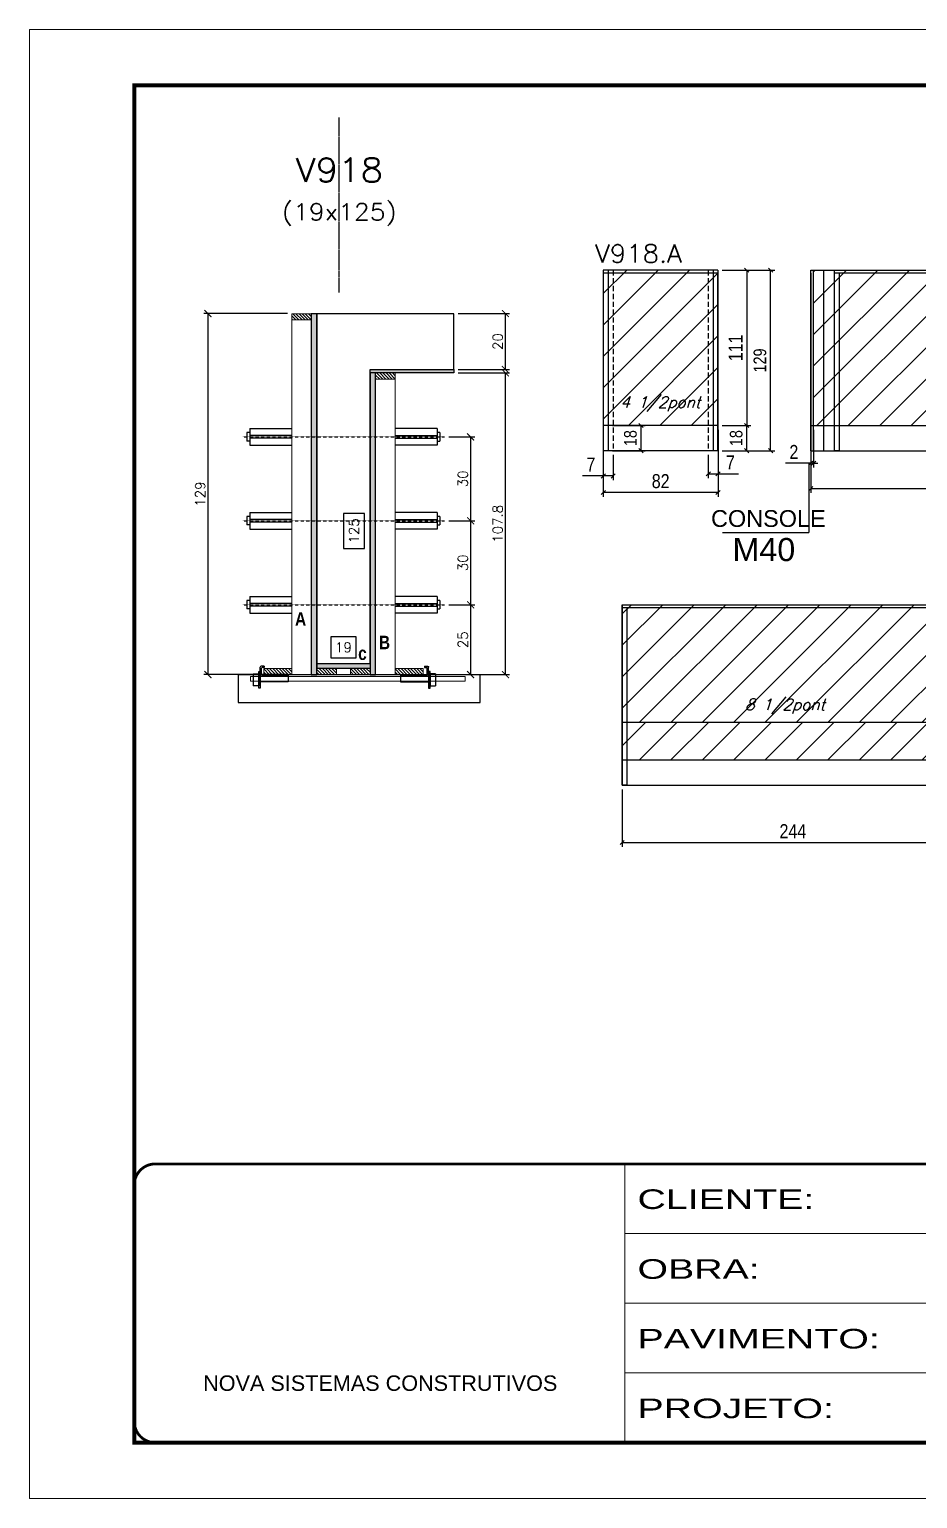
# Model space of a CAD drawing. Extents: x -20960 to -5926, y -2106 to 21915.
# Drawn here: x -7438 to -6804, y 15123 to 16173 of the extents above; entities that cross this region are included whole.
import ezdxf
from ezdxf.enums import TextEntityAlignment as Align

# ---------------------------------------------------------------- set-up
doc = ezdxf.new("R2010")
doc.units = 0
for name, pattern in [('CONTINUO', [0]), ('DASHED', [0.75, 0.5, -0.25]), ('HIDDEN', [0.375, 0.25, -0.125])]:
    doc.linetypes.add(name, pattern=pattern)
for name, color, linetype in [('5', 5, 'Continuous'), ('barrote', 251, 'Continuous'), ('COTA', 241, 'Continuous'), ('Cota Seção (2x)', 4, 'Continuous'), ('detalhes', 4, 'Continuous'), ('NOMENCLATURA', 7, 'Continuous'), ('Painéis', 200, 'Continuous'), ('presilha', 1, 'Continuous'), ('Reaproveitamento', 251, 'Continuous'), ('SARR_2.2x7', 40, 'Continuous'), ('SARR_3.5x7', 81, 'Continuous'), ('TENSOR', 3, 'Continuous'), ('texto', 7, 'Continuous'), ('Texto de Titulo', 7, 'Continuous'), ('Texto Qtd Sarr', 242, 'Continuous')]:
    doc.layers.add(name, color=color, linetype=linetype)
for name, color, linetype, lineweight in [('CONCRETO', 251, 'Continuous', 25), ('Folhas', 255, 'Continuous', 9), ('Hachura', 251, 'Continuous', 9), ('Madeira', 126, 'Continuous', 18), ('SARRAFO DE PRESSAO', 251, 'DASHED', 9), ('SCO-___-LAJ', 2, 'Continuous', 0), ('Texto Seção', 7, 'Continuous', 15)]:
    doc.layers.add(name, color=color, linetype=linetype, lineweight=lineweight)
doc.styles.add('ARIAL', font='arial.ttf')
doc.styles.add('COTA TECNICA', font='techl___.ttf', dxfattribs={"height": 10})
doc.styles.add('COTA TECNICA-50', font='techl___.ttf', dxfattribs={"height": 9})
doc.styles.add('REGUA-120', font='ROMANS.shx', dxfattribs={"height": 15})
doc.styles.add('Romans', font='romans.shx')
doc.styles.get("Standard").update_dxf_attribs({"font": 'arial.ttf'})
doc.styles.add('TECNICA', font='techb___.ttf', dxfattribs={"height": 10})
doc.styles.add('Tecnologia', font='')
doc.styles.get('Tecnologia').set_extended_font_data('Forgotten Futurist')
doc.dimstyles.new('COTA PAINEL-50', dxfattribs={"dimtxt": 9, "dimasz": 3, "dimexe": 3, "dimexo": 3, "dimgap": 3, "dimtad": 1, "dimdec": 1, "dimzin": 12, "dimdsep": 46, "dimtxsty": 'COTA TECNICA-50', "dimblk1": 'OBLIQUE', "dimblk2": 'OBLIQUE', "dimsah": 1, "dimcen": 0.9, "dimclrd": 4, "dimclre": 4, "dimclrt": 240, "dimadec": 1, "dimazin": 3, "dimtfac": 1, "dimtdec": 1, "dimtmove": 0, "dimatfit": 3, "dimfxl": 1, "dimtolj": 1, "dimtzin": 12, "dimarcsym": 0})
doc.dimstyles.new('Cota Seção (2x)', dxfattribs={"dimtxt": 7, "dimasz": 5, "dimexe": 3, "dimexo": 3, "dimgap": 2, "dimtad": 3, "dimdec": 1, "dimlfac": 0.5, "dimzin": 12, "dimdsep": 46, "dimtxsty": 'Romans', "dimblk": 'ARCHTICK', "dimcen": 0, "dimclrd": 4, "dimclre": 4, "dimclrt": 1, "dimadec": 1, "dimazin": 3, "dimtfac": 1, "dimtdec": 1, "dimtmove": 0, "dimatfit": 3, "dimldrblk": 'OBLIQUE', "dimfxl": 1, "dimtolj": 1, "dimtzin": 12, "dimarcsym": 0})
doc.dimstyles.new('Cota Seção interna', dxfattribs={"dimtxt": 7, "dimasz": 6, "dimexe": 0.18, "dimexo": 2, "dimgap": -4, "dimtad": 3, "dimdec": 1, "dimlfac": 0.5, "dimzin": 12, "dimdsep": 46, "dimtxsty": 'Romans', "dimblk": 'ARCHTICK', "dimcen": 0.09, "dimse1": 1, "dimse2": 1, "dimsd1": 1, "dimsd2": 1, "dimclrd": 180, "dimclre": 5, "dimclrt": 1, "dimadec": 0, "dimazin": 3, "dimtfac": 1, "dimtdec": 1, "dimtofl": 0, "dimtmove": 0, "dimatfit": 3, "dimldrblk": 'ARCHTICK', "dimfxl": 1, "dimtolj": 1, "dimtzin": 0, "dimarcsym": 0})
doc.dimstyles.new('PAINEL', dxfattribs={"dimtxt": 10, "dimasz": 3, "dimexe": 3, "dimexo": 3, "dimgap": 3, "dimtad": 1, "dimdec": 1, "dimzin": 12, "dimdsep": 46, "dimtxsty": 'COTA TECNICA', "dimblk1": 'OBLIQUE', "dimblk2": 'OBLIQUE', "dimsah": 1, "dimcen": 0.9, "dimclrd": 4, "dimclre": 4, "dimclrt": 240, "dimadec": 1, "dimazin": 3, "dimtfac": 1, "dimtdec": 1, "dimtmove": 0, "dimatfit": 3, "dimfxl": 1, "dimtolj": 1, "dimtzin": 12, "dimarcsym": 0})

# ---------------------------------------------------------------- blocks, each defined once
blk = doc.blocks.new('9999999999')
at = {"color": 30, "linetype": 'CONTINUO'}
for p, q in [((98564.6, 34230.2), (98564.6, 34429.4)), ((98564.6, 34379.6), (99584, 34379.6)), ((98564.6, 34329.8), (99488, 34329.8)), ((98564.6, 34280), (99488, 34280))]:
    blk.add_line(p, q, dxfattribs=at)
at = {"color": 30, "linetype": 'CONTINUO', "const_width": 2}
blk.add_lwpolyline([(99584, 34230.2), (99584, 34414.4, 0.414214), (99569, 34429.4), (98229, 34429.4, 0.414214), (98214, 34414.4), (98214, 34245.2, 0.414214), (98229, 34230.2), (99584, 34230.2)], format="xyb", dxfattribs=at)
at = {"layer": 'Folhas'}
blk.add_lwpolyline([(98139, 34190.2), (99624, 34190.2), (99624, 35240.2), (98139, 35240.2)], close=True, dxfattribs=at)
at = {"layer": 'Folhas', "color": 30, "const_width": 3}
blk.add_lwpolyline([(98214, 34230.2), (99584, 34230.2), (99584, 35200.2), (98214, 35200.2)], close=True, dxfattribs=at)
at = {"color": 7, "linetype": 'Continuous', "ltscale": 5, "style": 'ARIAL'}
blk.add_text('NOVA SISTEMAS CONSTRUTIVOS', height=11.059, dxfattribs=at).set_placement((98263.2, 34267.2))
at = {"layer": 'Folhas', "color": 7, "style": 'Tecnologia', "width": 1.5}
for s, p in [('CLIENTE:', (98573.7, 34397.2)), ('OBRA:', (98573.7, 34347.3)), ('PAVIMENTO:', (98573.7, 34297.5)), ('PROJETO:', (98573.7, 34247.7))]:
    blk.add_text(s, height=14, dxfattribs=at).set_placement(p)
blk = doc.blocks.new('titulo1')
at = {"layer": 'Defpoints', "color": 252, "linetype": 'HIDDEN', "ltscale": 2}
blk.add_line((0, 0), (0, 125), dxfattribs=at)
at = {"layer": 'Defpoints', "style": 'Romans', "oblique": 15}
blk.add_attdef('FOLHA', text='', height=10, dxfattribs=at).set_placement((0, 15.6), align=Align.MIDDLE_CENTER)
at = {"layer": 'Texto Qtd Sarr', "color": 3, "style": 'Romans', "oblique": 15}
for tag, height, p in [('TITULO', 17, (0, 71.4)), ('SEÇÃO', 12, (0, 41.5))]:
    blk.add_attdef(tag, text='', height=height, dxfattribs=at).set_placement(p, align=Align.MIDDLE_CENTER)
blk = doc.blocks.new('_ArchTick')
at = {"color": 0, "linetype": 'ByBlock', "const_width": 0.15}
blk.add_lwpolyline([(-0.5, -0.5), (0.5, 0.5)], dxfattribs=at)
blk = doc.blocks.new('*D593')
at = {"layer": 'COTA', "color": 4, "lineweight": -2, "transparency": 16777216}
for p, q in [((-7132, 15927), (-7095.2, 15927)), ((-7098.2, 15711.4), (-7098.2, 15927)), ((-7149.6, 15711.4), (-7095.2, 15711.4))]:
    blk.add_line(p, q, dxfattribs=at)
at = {"layer": 'Defpoints', "color": 0, "transparency": 16777216}
for p in [(-7135, 15927), (-7098.2, 15927), (-7152.6, 15711.4)]:
    blk.add_point(p, dxfattribs=at)
at = {"layer": 'COTA', "color": 4, "lineweight": -2, "transparency": 16777216, "xscale": 5, "yscale": 5, "zscale": 5}
for p, rotation in [((-7098.2, 15927), 90), ((-7098.2, 15711.4), 270)]:
    blk.add_blockref('_ArchTick', p, dxfattribs=dict(at, rotation=rotation))
at = {"layer": 'COTA', "color": 1, "transparency": 16777216, "insert": (-7103.7, 15819.2), "char_height": 7, "attachment_point": 5, "rotation": 90, "style": 'Romans'}
blk.add_mtext('\\A1;107.8', dxfattribs=at)
blk = doc.blocks.new('_Oblique')
at = {"color": 0, "linetype": 'ByBlock', "lineweight": -2}
blk.add_line((-0.5, -0.5), (0.5, 0.5), dxfattribs=at)
blk = doc.blocks.new('*D594')
at = {"layer": 'COTA', "color": 4, "lineweight": -2, "transparency": 16777216}
for p, q in [((-7132, 15969.4), (-7095.2, 15969.4)), ((-7098.2, 15929.4), (-7098.2, 15969.4)), ((-7132, 15929.4), (-7095.2, 15929.4))]:
    blk.add_line(p, q, dxfattribs=at)
at = {"layer": 'Defpoints', "color": 0, "transparency": 16777216}
for p in [(-7135, 15969.4), (-7098.2, 15969.4), (-7135, 15929.4)]:
    blk.add_point(p, dxfattribs=at)
at = {"layer": 'COTA', "color": 4, "lineweight": -2, "transparency": 16777216, "xscale": 5, "yscale": 5, "zscale": 5}
for p, rotation in [((-7098.2, 15969.4), 90), ((-7098.2, 15929.4), 270)]:
    blk.add_blockref('_ArchTick', p, dxfattribs=dict(at, rotation=rotation))
at = {"layer": 'COTA', "color": 1, "transparency": 16777216, "insert": (-7103.7, 15949.4), "char_height": 7, "attachment_point": 5, "rotation": 90, "style": 'Romans'}
blk.add_mtext('\\A1;20', dxfattribs=at)
blk = doc.blocks.new('*D595')
at = {"layer": 'Cota Seção (2x)', "color": 180, "lineweight": -2, "transparency": 16777216}
for p, q in [((-7199, 15826.6), (-7214, 15826.6)), ((-7214, 15826.6), (-7214, 15801.6)), ((-7199, 15801.6), (-7199, 15826.6)), ((-7214, 15801.6), (-7199, 15801.6))]:
    blk.add_line(p, q, dxfattribs=at)
at = {"layer": 'Defpoints', "color": 0, "transparency": 16777216}
for p in [(-7195, 15969.4), (-7195, 15969.4), (-7195, 15719.4)]:
    blk.add_point(p, dxfattribs=at)
at = {"layer": 'Cota Seção (2x)', "color": 1, "transparency": 16777216, "insert": (-7206.5, 15814.1), "char_height": 7, "attachment_point": 5, "rotation": 90, "style": 'Romans'}
blk.add_mtext('\\A1;125', dxfattribs=at)
blk = doc.blocks.new('PRESILHA METÁLICA 1')
at = {"layer": 'presilha'}
for p, q in [((7.5, 10.6), (7.5, 19.9)), ((12, 21), (8.6, 21)), ((9, 11.6), (9, 18.9)), ((12, 19.5), (9.6, 19.5)), ((12, 21), (12, 19.5)), ((0, 13), (6, 13)), ((0, 13), (0, 0)), ((6, 0), (0, 0)), ((6, 15.5), (7.5, 15.5)), ((6, -2.5), (6, 15.5)), ((6, 13), (6, 0)), ((7.5, 15.5), (7.5, -2.5)), ((37.5, 4.1), (7.5, 4.1)), ((37.5, 11), (9.6, 11)), ((37.5, 11), (37.5, 4.1)), ((7.5, -2.5), (6, -2.5))]:
    blk.add_line(p, q, dxfattribs=at)
for centre, radius, start, end in [((8.6, 19.9), 1.14, 90, 180), ((9.6, 18.9), 0.57, 90, 180), ((9.6, 11.6), 0.57, 180, 270)]:
    blk.add_arc(centre, radius, start, end, dxfattribs=at)
blk = doc.blocks.new('*D596')
at = {"layer": 'Cota Seção (2x)', "color": 180, "lineweight": -2, "transparency": 16777216}
for p, q in [((-7205, 15738.4), (-7223, 15738.4)), ((-7223, 15738.4), (-7223, 15723.4)), ((-7205, 15723.4), (-7205, 15738.4)), ((-7223, 15723.4), (-7205, 15723.4))]:
    blk.add_line(p, q, dxfattribs=at)
at = {"layer": 'Defpoints', "color": 0, "transparency": 16777216}
for p in [(-7195, 15719.4), (-7233, 15711.4), (-7195, 15711.4)]:
    blk.add_point(p, dxfattribs=at)
at = {"layer": 'Cota Seção (2x)', "color": 1, "transparency": 16777216, "insert": (-7214, 15730.9), "char_height": 7, "attachment_point": 5, "style": 'Romans'}
blk.add_mtext('\\A1;19', dxfattribs=at)
blk = doc.blocks.new('*D597')
at = {"layer": 'COTA', "color": 4, "lineweight": -2, "transparency": 16777216}
for p, q in [((-7254, 15969.4), (-7313.9, 15969.4)), ((-7310.9, 15969.4), (-7310.9, 15711.4)), ((-7254, 15711.4), (-7313.9, 15711.4))]:
    blk.add_line(p, q, dxfattribs=at)
at = {"layer": 'Defpoints', "color": 0, "transparency": 16777216}
for p in [(-7251, 15969.4), (-7310.9, 15711.4), (-7251, 15711.4)]:
    blk.add_point(p, dxfattribs=at)
at = {"layer": 'COTA', "color": 4, "lineweight": -2, "transparency": 16777216, "xscale": 5, "yscale": 5, "zscale": 5}
for p, rotation in [((-7310.9, 15969.4), 90), ((-7310.9, 15711.4), 270)]:
    blk.add_blockref('_ArchTick', p, dxfattribs=dict(at, rotation=rotation))
at = {"layer": 'COTA', "color": 1, "transparency": 16777216, "insert": (-7316.4, 15840.4), "char_height": 7, "attachment_point": 5, "rotation": 90, "style": 'Romans'}
blk.add_mtext('\\A1;129', dxfattribs=at)
blk = doc.blocks.new('*D598')
at = {"layer": 'COTA', "color": 4, "lineweight": -2, "transparency": 16777216}
for p, q in [((-7138.7, 15761.3), (-7120.1, 15761.3)), ((-7123.1, 15761.3), (-7123.1, 15711.4)), ((-7138.7, 15711.4), (-7120.1, 15711.4))]:
    blk.add_line(p, q, dxfattribs=at)
at = {"layer": 'Defpoints', "color": 0, "transparency": 16777216}
for p in [(-7141.7, 15761.3), (-7141.7, 15711.4), (-7123.1, 15711.4)]:
    blk.add_point(p, dxfattribs=at)
at = {"layer": 'COTA', "color": 4, "lineweight": -2, "transparency": 16777216, "xscale": 5, "yscale": 5, "zscale": 5}
for p, rotation in [((-7123.1, 15761.3), 90), ((-7123.1, 15711.4), 270)]:
    blk.add_blockref('_ArchTick', p, dxfattribs=dict(at, rotation=rotation))
at = {"layer": 'COTA', "color": 1, "transparency": 16777216, "insert": (-7128.6, 15736.3), "char_height": 7, "attachment_point": 5, "rotation": 90, "style": 'Romans'}
blk.add_mtext('\\A1;25', dxfattribs=at)
blk = doc.blocks.new('*D599')
at = {"layer": 'COTA', "color": 4, "lineweight": -2, "transparency": 16777216}
for p, q in [((-7138.7, 15821.3), (-7120.1, 15821.3)), ((-7123.1, 15821.3), (-7123.1, 15761.3)), ((-7138.7, 15761.3), (-7120.1, 15761.3))]:
    blk.add_line(p, q, dxfattribs=at)
at = {"layer": 'Defpoints', "color": 0, "transparency": 16777216}
for p in [(-7141.7, 15821.3), (-7141.7, 15761.3), (-7123.1, 15761.3)]:
    blk.add_point(p, dxfattribs=at)
at = {"layer": 'COTA', "color": 4, "lineweight": -2, "transparency": 16777216, "xscale": 5, "yscale": 5, "zscale": 5}
for p, rotation in [((-7123.1, 15821.3), 90), ((-7123.1, 15761.3), 270)]:
    blk.add_blockref('_ArchTick', p, dxfattribs=dict(at, rotation=rotation))
at = {"layer": 'COTA', "color": 1, "transparency": 16777216, "insert": (-7128.6, 15791.3), "char_height": 7, "attachment_point": 5, "rotation": 90, "style": 'Romans'}
blk.add_mtext('\\A1;30', dxfattribs=at)
blk = doc.blocks.new('*D600')
at = {"layer": 'COTA', "color": 4, "linetype": 'ByBlock', "lineweight": -2, "transparency": 16777216}
for p, q in [((-6879.9, 15916.9), (-6879.9, 15841.3)), ((-6633.9, 15904.4), (-6633.9, 15841.3)), ((-6879.9, 15844.3), (-6633.9, 15844.3))]:
    blk.add_line(p, q, dxfattribs=at)
at = {"layer": 'Defpoints', "color": 0, "linetype": 'ByBlock', "transparency": 16777216}
for p in [(-6879.9, 15919.9), (-6633.9, 15907.4), (-6633.9, 15844.3)]:
    blk.add_point(p, dxfattribs=at)
at = {"layer": 'COTA', "color": 4, "linetype": 'ByBlock', "lineweight": -2, "transparency": 16777216, "xscale": 3, "yscale": 3, "zscale": 3, "rotation": 180}
blk.add_blockref('_Oblique', (-6879.9, 15844.3), dxfattribs=at)
at = {"layer": 'COTA', "color": 4, "linetype": 'ByBlock', "lineweight": -2, "transparency": 16777216, "xscale": 3, "yscale": 3, "zscale": 3}
blk.add_blockref('_Oblique', (-6633.9, 15844.3), dxfattribs=at)
at = {"layer": 'COTA', "color": 240, "linetype": 'ByBlock', "transparency": 16777216, "insert": (-6756.9, 15852.4), "char_height": 10, "attachment_point": 5, "style": 'COTA TECNICA'}
blk.add_mtext('\\A1;246', dxfattribs=at)
blk = doc.blocks.new('*D609')
at = {"layer": 'COTA', "color": 4, "lineweight": -2, "ltscale": 25, "transparency": 16777216}
for p, q in [((-6879.9, 15904.4), (-6879.9, 15859.5)), ((-6877.9, 15886.4), (-6877.9, 15859.5)), ((-6879.9, 15862.5), (-6898, 15862.5)), ((-6877.9, 15862.5), (-6879.9, 15862.5)), ((-6877.9, 15862.5), (-6874.9, 15862.5))]:
    blk.add_line(p, q, dxfattribs=at)
at = {"layer": 'Defpoints', "color": 0, "ltscale": 25, "transparency": 16777216}
for p in [(-6879.9, 15907.4), (-6877.9, 15889.4), (-6879.9, 15862.5)]:
    blk.add_point(p, dxfattribs=at)
at = {"layer": 'COTA', "color": 4, "lineweight": -2, "ltscale": 25, "transparency": 16777216, "xscale": 3, "yscale": 3, "zscale": 3}
blk.add_blockref('_Oblique', (-6879.9, 15862.5), dxfattribs=at)
at = {"layer": 'COTA', "color": 4, "lineweight": -2, "ltscale": 25, "transparency": 16777216, "xscale": 3, "yscale": 3, "zscale": 3, "rotation": 180}
blk.add_blockref('_Oblique', (-6877.9, 15862.5), dxfattribs=at)
at = {"layer": 'COTA', "color": 240, "ltscale": 25, "transparency": 16777216, "insert": (-6892, 15870.5), "char_height": 10, "attachment_point": 5, "style": 'COTA TECNICA'}
blk.add_mtext('\\A1;2', dxfattribs=at)
blk = doc.blocks.new('*D610')
at = {"layer": 'COTA', "color": 4, "lineweight": -2, "ltscale": 25, "transparency": 16777216}
for p, q in [((-7028.2, 15886.4), (-7028.2, 15838.5)), ((-6946.2, 15886.4), (-6946.2, 15838.5)), ((-6946.2, 15841.5), (-7028.2, 15841.5))]:
    blk.add_line(p, q, dxfattribs=at)
at = {"layer": 'Defpoints', "color": 0, "ltscale": 25, "transparency": 16777216}
for p in [(-7028.2, 15889.4), (-6946.2, 15889.4), (-7028.2, 15841.5)]:
    blk.add_point(p, dxfattribs=at)
at = {"layer": 'COTA', "color": 4, "lineweight": -2, "ltscale": 25, "transparency": 16777216, "xscale": 3, "yscale": 3, "zscale": 3, "rotation": 180}
blk.add_blockref('_Oblique', (-7028.2, 15841.5), dxfattribs=at)
at = {"layer": 'COTA', "color": 4, "lineweight": -2, "ltscale": 25, "transparency": 16777216, "xscale": 3, "yscale": 3, "zscale": 3}
blk.add_blockref('_Oblique', (-6946.2, 15841.5), dxfattribs=at)
at = {"layer": 'COTA', "color": 240, "ltscale": 25, "transparency": 16777216, "insert": (-6987.2, 15849.6), "char_height": 10, "attachment_point": 5, "style": 'COTA TECNICA'}
blk.add_mtext('\\A1;82', dxfattribs=at)
blk = doc.blocks.new('*D611')
at = {"layer": 'COTA', "color": 4, "lineweight": -2, "ltscale": 25, "transparency": 16777216}
for p, q in [((-6943.2, 16000.4), (-6922.7, 16000.4)), ((-6925.7, 16000.4), (-6925.7, 15889.4)), ((-6943.2, 15889.4), (-6922.7, 15889.4))]:
    blk.add_line(p, q, dxfattribs=at)
at = {"layer": 'Defpoints', "color": 0, "ltscale": 25, "transparency": 16777216}
for p in [(-6946.2, 16000.4), (-6946.2, 15889.4), (-6925.7, 15889.4)]:
    blk.add_point(p, dxfattribs=at)
at = {"layer": 'COTA', "color": 4, "lineweight": -2, "ltscale": 25, "transparency": 16777216, "xscale": 3, "yscale": 3, "zscale": 3}
for p, rotation in [((-6925.7, 16000.4), 90), ((-6925.7, 15889.4), 270)]:
    blk.add_blockref('_Oblique', p, dxfattribs=dict(at, rotation=rotation))
at = {"layer": 'COTA', "color": 240, "ltscale": 25, "transparency": 16777216, "insert": (-6933.7, 15944.9), "char_height": 10, "attachment_point": 5, "rotation": 90, "style": 'COTA TECNICA'}
blk.add_mtext('\\A1;111', dxfattribs=at)
blk = doc.blocks.new('*D612')
at = {"layer": 'COTA', "color": 4, "lineweight": -2, "ltscale": 25, "transparency": 16777216}
for p, q in [((-7028.2, 15868.4), (-7028.2, 15850.4)), ((-7021.2, 15868.4), (-7021.2, 15850.4)), ((-7028.2, 15853.4), (-7043, 15853.4)), ((-7021.2, 15853.4), (-7028.2, 15853.4))]:
    blk.add_line(p, q, dxfattribs=at)
at = {"layer": 'Defpoints', "color": 0, "ltscale": 25, "transparency": 16777216}
for p in [(-7028.2, 15871.4), (-7021.2, 15871.4), (-7028.2, 15853.4)]:
    blk.add_point(p, dxfattribs=at)
at = {"layer": 'COTA', "color": 4, "lineweight": -2, "ltscale": 25, "transparency": 16777216, "xscale": 3, "yscale": 3, "zscale": 3, "rotation": 180}
blk.add_blockref('_Oblique', (-7028.2, 15853.4), dxfattribs=at)
at = {"layer": 'COTA', "color": 4, "lineweight": -2, "ltscale": 25, "transparency": 16777216, "xscale": 3, "yscale": 3, "zscale": 3}
blk.add_blockref('_Oblique', (-7021.2, 15853.4), dxfattribs=at)
at = {"layer": 'COTA', "color": 240, "ltscale": 25, "transparency": 16777216, "insert": (-7037.1, 15861.5), "char_height": 10, "attachment_point": 5, "style": 'COTA TECNICA'}
blk.add_mtext('\\A1;7', dxfattribs=at)
blk = doc.blocks.new('*D613')
at = {"layer": 'COTA', "color": 4, "lineweight": -2, "ltscale": 25, "transparency": 16777216}
for p, q in [((-6953.2, 15868.4), (-6953.2, 15851.9)), ((-6946.2, 15868.4), (-6946.2, 15851.9)), ((-6953.2, 15854.9), (-6946.2, 15854.9)), ((-6946.2, 15854.9), (-6931.5, 15854.9))]:
    blk.add_line(p, q, dxfattribs=at)
at = {"layer": 'Defpoints', "color": 0, "ltscale": 25, "transparency": 16777216}
for p in [(-6953.2, 15871.4), (-6946.2, 15871.4), (-6946.2, 15854.9)]:
    blk.add_point(p, dxfattribs=at)
at = {"layer": 'COTA', "color": 4, "lineweight": -2, "ltscale": 25, "transparency": 16777216, "xscale": 3, "yscale": 3, "zscale": 3, "rotation": 180}
blk.add_blockref('_Oblique', (-6953.2, 15854.9), dxfattribs=at)
at = {"layer": 'COTA', "color": 4, "lineweight": -2, "ltscale": 25, "transparency": 16777216, "xscale": 3, "yscale": 3, "zscale": 3}
blk.add_blockref('_Oblique', (-6946.2, 15854.9), dxfattribs=at)
at = {"layer": 'COTA', "color": 240, "ltscale": 25, "transparency": 16777216, "insert": (-6937.4, 15863), "char_height": 10, "attachment_point": 5, "style": 'COTA TECNICA'}
blk.add_mtext('\\A1;7', dxfattribs=at)
blk = doc.blocks.new('*D604')
at = {"layer": 'COTA', "color": 4, "linetype": 'ByBlock', "lineweight": -2, "transparency": 16777216}
for p, q in [((-7014.7, 15629.4), (-7014.7, 15588.4)), ((-6770.7, 15629.4), (-6770.7, 15588.4)), ((-7014.7, 15591.4), (-6770.7, 15591.4))]:
    blk.add_line(p, q, dxfattribs=at)
at = {"layer": 'Defpoints', "color": 0, "linetype": 'ByBlock', "transparency": 16777216}
for p in [(-7014.7, 15632.4), (-6770.7, 15632.4), (-6770.7, 15591.4)]:
    blk.add_point(p, dxfattribs=at)
at = {"layer": 'COTA', "color": 4, "linetype": 'ByBlock', "lineweight": -2, "transparency": 16777216, "xscale": 3, "yscale": 3, "zscale": 3, "rotation": 180}
blk.add_blockref('_Oblique', (-7014.7, 15591.4), dxfattribs=at)
at = {"layer": 'COTA', "color": 4, "linetype": 'ByBlock', "lineweight": -2, "transparency": 16777216, "xscale": 3, "yscale": 3, "zscale": 3}
blk.add_blockref('_Oblique', (-6770.7, 15591.4), dxfattribs=at)
at = {"layer": 'COTA', "color": 240, "linetype": 'ByBlock', "transparency": 16777216, "insert": (-6892.7, 15599.5), "char_height": 10, "attachment_point": 5, "style": 'COTA TECNICA'}
blk.add_mtext('\\A1;244', dxfattribs=at)
blk = doc.blocks.new('*D619')
at = {"layer": 'COTA', "color": 4, "lineweight": -2, "transparency": 16777216}
for p, q in [((-7021.7, 15889.4), (-6998.2, 15889.4)), ((-7001.2, 15871.4), (-7001.2, 15889.4)), ((-7021.7, 15871.4), (-6998.2, 15871.4))]:
    blk.add_line(p, q, dxfattribs=at)
at = {"layer": 'Defpoints', "color": 0, "transparency": 16777216}
for p in [(-7024.7, 15889.4), (-7001.2, 15889.4), (-7024.7, 15871.4)]:
    blk.add_point(p, dxfattribs=at)
at = {"layer": 'COTA', "color": 4, "lineweight": -2, "transparency": 16777216, "xscale": 3, "yscale": 3, "zscale": 3}
for p, rotation in [((-7001.2, 15889.4), 90), ((-7001.2, 15871.4), 270)]:
    blk.add_blockref('_Oblique', p, dxfattribs=dict(at, rotation=rotation))
at = {"layer": 'COTA', "color": 240, "transparency": 16777216, "insert": (-7008.8, 15880.4), "char_height": 9, "attachment_point": 5, "rotation": 90, "style": 'COTA TECNICA-50'}
blk.add_mtext('\\A1;18', dxfattribs=at)
blk = doc.blocks.new('*D658')
at = {"layer": 'COTA', "color": 4, "lineweight": -2, "transparency": 16777216}
for p, q in [((-6943.2, 15889.4), (-6922.7, 15889.4)), ((-6925.7, 15871.4), (-6925.7, 15889.4)), ((-6943.2, 15871.4), (-6922.7, 15871.4))]:
    blk.add_line(p, q, dxfattribs=at)
at = {"layer": 'Defpoints', "color": 0, "transparency": 16777216}
for p in [(-6946.2, 15889.4), (-6925.7, 15889.4), (-6946.2, 15871.4)]:
    blk.add_point(p, dxfattribs=at)
at = {"layer": 'COTA', "color": 4, "lineweight": -2, "transparency": 16777216, "xscale": 3, "yscale": 3, "zscale": 3}
for p, rotation in [((-6925.7, 15889.4), 90), ((-6925.7, 15871.4), 270)]:
    blk.add_blockref('_Oblique', p, dxfattribs=dict(at, rotation=rotation))
at = {"layer": 'COTA', "color": 240, "transparency": 16777216, "insert": (-6933.2, 15880.4), "char_height": 9, "attachment_point": 5, "rotation": 90, "style": 'COTA TECNICA-50'}
blk.add_mtext('\\A1;18', dxfattribs=at)
blk = doc.blocks.new('*D659')
at = {"layer": 'COTA', "color": 4, "lineweight": -2, "transparency": 16777216}
for p, q in [((-6943.2, 16000.4), (-6905.6, 16000.4)), ((-6908.6, 15871.4), (-6908.6, 16000.4)), ((-6943.2, 15871.4), (-6905.6, 15871.4))]:
    blk.add_line(p, q, dxfattribs=at)
at = {"layer": 'Defpoints', "color": 0, "transparency": 16777216}
for p in [(-6946.2, 16000.4), (-6908.6, 16000.4), (-6946.2, 15871.4)]:
    blk.add_point(p, dxfattribs=at)
at = {"layer": 'COTA', "color": 4, "lineweight": -2, "transparency": 16777216, "xscale": 3, "yscale": 3, "zscale": 3}
for p, rotation in [((-6908.6, 16000.4), 90), ((-6908.6, 15871.4), 270)]:
    blk.add_blockref('_Oblique', p, dxfattribs=dict(at, rotation=rotation))
at = {"layer": 'COTA', "color": 240, "transparency": 16777216, "insert": (-6916.2, 15935.9), "char_height": 9, "attachment_point": 5, "rotation": 90, "style": 'COTA TECNICA-50'}
blk.add_mtext('\\A1;129', dxfattribs=at)
blk = doc.blocks.new('*D660')
at = {"layer": 'COTA', "color": 4, "lineweight": -2, "transparency": 16777216}
for p, q in [((-7138.7, 15881.3), (-7120.1, 15881.3)), ((-7123.1, 15881.3), (-7123.1, 15821.3)), ((-7138.7, 15821.3), (-7120.1, 15821.3))]:
    blk.add_line(p, q, dxfattribs=at)
at = {"layer": 'Defpoints', "color": 0, "transparency": 16777216}
for p in [(-7141.7, 15881.3), (-7141.7, 15821.3), (-7123.1, 15821.3)]:
    blk.add_point(p, dxfattribs=at)
at = {"layer": 'COTA', "color": 4, "lineweight": -2, "transparency": 16777216, "xscale": 5, "yscale": 5, "zscale": 5}
for p, rotation in [((-7123.1, 15881.3), 90), ((-7123.1, 15821.3), 270)]:
    blk.add_blockref('_ArchTick', p, dxfattribs=dict(at, rotation=rotation))
at = {"layer": 'COTA', "color": 1, "transparency": 16777216, "insert": (-7128.6, 15851.3), "char_height": 7, "attachment_point": 5, "rotation": 90, "style": 'Romans'}
blk.add_mtext('\\A1;30', dxfattribs=at)

msp = doc.modelspace()

# ---------------------------------------------------------------- hatches: boundary and pattern name
at = {"layer": 'Hachura'}
h = msp.add_hatch(dxfattribs=at)
h.set_pattern_fill('ANSI31', color=256, scale=0.5, angle=270, style=0)
h.set_pattern_definition([(315, (15639.0995, 7661.7083), (1.12253202, 1.12253202), [])])
h.paths.add_polyline_path([(-7250.96, 15964.95), (-7250.96, 15969.35), (-7236.96, 15969.35), (-7236.96, 15964.95)])
h = msp.add_hatch(color=256, dxfattribs=at)
h.dxf.hatch_style = 1
h.paths.add_polyline_path([(-7232.96, 15969.35), (-7236.96, 15969.35), (-7236.96, 15711.35), (-7232.96, 15711.35)])
h = msp.add_hatch(color=256, dxfattribs=at)
h.dxf.hatch_style = 1
h.paths.add_polyline_path([(-7194.96, 15926.95), (-7194.96, 15929.35), (-7134.96, 15929.35), (-7134.96, 15926.95)])
h = msp.add_hatch(color=256, dxfattribs=at)
h.dxf.hatch_style = 1
h.paths.add_polyline_path([(-7190.96, 15926.95), (-7194.96, 15926.95), (-7194.96, 15711.35), (-7190.96, 15711.35)])
h = msp.add_hatch(dxfattribs=at)
h.set_pattern_fill('ANSI31', color=256, scale=0.5, angle=270, style=0)
h.set_pattern_definition([(315, (15699.0995, 7619.3083), (1.12253202, 1.12253202), [])])
h.paths.add_polyline_path([(-7190.96, 15922.55), (-7190.96, 15926.95), (-7176.96, 15926.95), (-7176.96, 15922.55)])
h = msp.add_hatch(color=256, dxfattribs=at)
h.dxf.hatch_style = 1
h.paths.add_polyline_path([(-7232.96, 15715.75), (-7232.96, 15719.35), (-7194.96, 15719.35), (-7194.96, 15715.75)])
h = msp.add_hatch(dxfattribs=at)
h.set_pattern_fill('ANSI31', color=256, scale=0.5, angle=270, style=0)
h.set_pattern_definition([(315, (15605.0995, 7481.7083), (1.12253202, 1.12253202), [])])
h.paths.add_polyline_path([(-7250.96, 15711.35), (-7250.96, 15715.75), (-7270.96, 15715.75), (-7270.96, 15711.35)])
h = msp.add_hatch(dxfattribs=at)
h.set_pattern_fill('ANSI31', color=256, scale=0.5, angle=270, style=0)
h.set_pattern_definition([(315, (15707.9016, 7481.7083), (1.12253202, 1.12253202), [])])
h.paths.add_polyline_path([(-7232.96, 15711.35), (-7232.96, 15715.75), (-7218.96, 15715.75), (-7218.96, 15711.35)])
h = msp.add_hatch(dxfattribs=at)
h.set_pattern_fill('ANSI31', color=256, scale=0.5, angle=270, style=0)
h.set_pattern_definition([(315, (15707.8995, 7481.7083), (1.12253202, 1.12253202), [])])
h.paths.add_polyline_path([(-7194.96, 15711.35), (-7194.96, 15715.75), (-7208.96, 15715.75), (-7208.96, 15711.35)])
h = msp.add_hatch(dxfattribs=at)
h.set_pattern_fill('ANSI31', color=256, scale=0.5, angle=270, style=0)
h.set_pattern_definition([(315, (15699.0995, 7481.7083), (1.12253202, 1.12253202), [])])
h.paths.add_polyline_path([(-7156.96, 15711.35), (-7156.96, 15715.75), (-7176.96, 15715.75), (-7176.96, 15711.35)])
at = {"layer": 'Reaproveitamento', "transparency": 33554684}
h = msp.add_hatch(dxfattribs=at)
h.set_pattern_fill('ANSI31', color=256, scale=5)
h.paths.add_polyline_path([(-6946.23, 16000.42), (-7028.23, 16000.42), (-7028.23, 15889.42), (-6946.23, 15889.42)])
h = msp.add_hatch(dxfattribs=at)
h.set_pattern_fill('ANSI31', color=256, scale=5)
h.paths.add_polyline_path([(-6877.9, 16000.42), (-6877.9, 15889.42), (-6633.9, 15889.42), (-6633.9, 16000.42)])
h = msp.add_hatch(dxfattribs=at)
h.set_pattern_fill('ANSI31', color=256, scale=5)
h.set_pattern_definition([(45, (3183.5, 7e-12), (-11.22532, 11.22532), [])])
h.paths.add_polyline_path([(-6770.66, 15677.38), (-6770.66, 15761.38), (-7014.66, 15761.38), (-7014.66, 15677.38)])
h = msp.add_hatch(dxfattribs=at)
h.set_pattern_fill('ANSI31', color=256, scale=5)
h.paths.add_polyline_path([(-6770.66, 15650.38), (-6770.66, 15677.38), (-7014.66, 15677.38), (-7014.66, 15650.38)])

# ---------------------------------------------------------------- linework, layer by layer
at = {"ltscale": 3}
for p, q in [((-7280.96, 15887.32), (-7280.96, 15875.32)), ((-7280.96, 15887.32), (-7250.96, 15887.32)), ((-7146.96, 15887.32), (-7176.96, 15887.32)), ((-7146.96, 15887.32), (-7146.96, 15875.32)), ((-7282.96, 15884.32), (-7282.96, 15878.32)), ((-7280.96, 15884.32), (-7282.96, 15884.32)), ((-7280.96, 15878.32), (-7282.96, 15878.32)), ((-7250.96, 15882.32), (-7280.96, 15882.32)), ((-7250.96, 15880.32), (-7280.96, 15880.32)), ((-7176.96, 15882.32), (-7146.96, 15882.32)), ((-7176.96, 15880.32), (-7146.96, 15880.32)), ((-7144.96, 15884.32), (-7146.96, 15884.32)), ((-7146.96, 15878.32), (-7144.96, 15878.32)), ((-7144.96, 15884.32), (-7144.96, 15878.32)), ((-7280.96, 15875.32), (-7250.96, 15875.32)), ((-7146.96, 15875.32), (-7176.96, 15875.32)), ((-7282.96, 15824.32), (-7282.96, 15818.32)), ((-7280.96, 15824.32), (-7282.96, 15824.32)), ((-7280.96, 15827.32), (-7280.96, 15815.32)), ((-7280.96, 15827.32), (-7250.96, 15827.32)), ((-7146.96, 15827.32), (-7176.96, 15827.32)), ((-7146.96, 15827.32), (-7146.96, 15815.32)), ((-7144.96, 15824.32), (-7146.96, 15824.32)), ((-7144.96, 15824.32), (-7144.96, 15818.32)), ((-7280.96, 15818.32), (-7282.96, 15818.32)), ((-7250.96, 15822.32), (-7280.96, 15822.32)), ((-7250.96, 15820.32), (-7280.96, 15820.32)), ((-7280.96, 15815.32), (-7250.96, 15815.32)), ((-7176.96, 15822.32), (-7146.96, 15822.32)), ((-7176.96, 15820.32), (-7146.96, 15820.32)), ((-7146.96, 15815.32), (-7176.96, 15815.32)), ((-7146.96, 15818.32), (-7144.96, 15818.32)), ((-7282.96, 15764.32), (-7282.96, 15758.32)), ((-7280.96, 15764.32), (-7282.96, 15764.32)), ((-7280.96, 15767.32), (-7280.96, 15755.32)), ((-7280.96, 15767.32), (-7250.96, 15767.32)), ((-7250.96, 15762.32), (-7280.96, 15762.32)), ((-7146.96, 15767.32), (-7176.96, 15767.32)), ((-7176.96, 15762.32), (-7146.96, 15762.32)), ((-7146.96, 15767.32), (-7146.96, 15755.32)), ((-7144.96, 15764.32), (-7146.96, 15764.32)), ((-7144.96, 15764.32), (-7144.96, 15758.32)), ((-7280.96, 15758.32), (-7282.96, 15758.32)), ((-7250.96, 15760.32), (-7280.96, 15760.32)), ((-7280.96, 15755.32), (-7250.96, 15755.32)), ((-7176.96, 15760.32), (-7146.96, 15760.32)), ((-7146.96, 15755.32), (-7176.96, 15755.32)), ((-7146.96, 15758.32), (-7144.96, 15758.32))]:
    msp.add_line(p, q, dxfattribs=at)
at = {"layer": 'barrote'}
msp.add_lwpolyline([(-7289.32, 15691.35), (-7116.36, 15691.35), (-7116.36, 15711.35), (-7289.32, 15711.35)], close=True, dxfattribs=at)
at = {"layer": 'CONCRETO'}
msp.add_lwpolyline([(-7194.96, 15929.35), (-7134.96, 15929.35), (-7134.96, 15969.35), (-7194.96, 15969.35), (-7194.96, 15969.35), (-7232.96, 15969.35), (-7232.96, 15715.75), (-7232.96, 15715.75), (-7232.96, 15719.35), (-7194.96, 15719.35)], close=True, dxfattribs=at)
at = {"layer": 'COTA', "linetype": 'ByBlock'}
msp.add_line((-6879.9, 15890.42), (-6879.9, 15907.42), dxfattribs=at)
at = {"layer": 'Madeira'}
for points in [[(-7250.96, 15964.95), (-7250.96, 15969.35), (-7236.96, 15969.35), (-7236.96, 15964.95)], [(-7250.96, 15969.35), (-7236.96, 15969.35), (-7236.96, 15711.35), (-7250.96, 15711.35)], [(-7190.96, 15922.55), (-7190.96, 15926.95), (-7176.96, 15926.95), (-7176.96, 15922.55)], [(-7190.96, 15926.95), (-7176.96, 15926.95), (-7176.96, 15711.35), (-7190.96, 15711.35)], [(-7250.96, 15711.35), (-7250.96, 15715.75), (-7270.96, 15715.75), (-7270.96, 15711.35)], [(-7232.96, 15711.35), (-7232.96, 15715.75), (-7218.96, 15715.75), (-7218.96, 15711.35)], [(-7194.96, 15711.35), (-7194.96, 15715.75), (-7208.96, 15715.75), (-7208.96, 15711.35)], [(-7156.96, 15711.35), (-7156.96, 15715.75), (-7176.96, 15715.75), (-7176.96, 15711.35)]]:
    msp.add_lwpolyline(points, close=True, dxfattribs=at)
at = {"layer": 'NOMENCLATURA', "linetype": 'Continuous'}
for p in [(-6881.4, 15862.54), (-6942.89, 15813.01)]:
    msp.add_line(p, (-6881.4, 15813.01), dxfattribs=at)
at = {"layer": 'Painéis', "linetype": 'ByBlock'}
for p, q in [((-6946.23, 16000.42), (-7028.23, 16000.42)), ((-7028.23, 16000.42), (-7028.23, 15871.42)), ((-6946.23, 16000.42), (-6946.23, 15871.42)), ((-6879.9, 16000.42), (-6267.9, 16000.42)), ((-6879.9, 15871.42), (-6879.9, 16000.42)), ((-6877.9, 15871.42), (-6877.9, 16000.42)), ((-6946.23, 15889.42), (-7028.23, 15889.42)), ((-6879.9, 15889.42), (-6267.9, 15889.42)), ((-6946.23, 15871.42), (-7028.23, 15871.42)), ((-6879.9, 15871.42), (-6267.9, 15871.42)), ((-7014.66, 15761.38), (-6341.16, 15761.38)), ((-7014.66, 15677.38), (-6341.16, 15677.38)), ((-7014.66, 15650.38), (-6341.16, 15650.38)), ((-7014.66, 15632.38), (-6341.16, 15632.38))]:
    msp.add_line(p, q, dxfattribs=at)
at = {"layer": 'Painéis', "ltscale": 25}
msp.add_line((-7014.66, 15761.38), (-7014.66, 15632.38), dxfattribs=at)
at = {"layer": 'Painéis'}
for points in [[(-7232.96, 15969.35), (-7236.96, 15969.35), (-7236.96, 15711.35), (-7232.96, 15711.35)], [(-7194.96, 15926.95), (-7194.96, 15929.35), (-7134.96, 15929.35), (-7134.96, 15926.95)], [(-7190.96, 15926.95), (-7194.96, 15926.95), (-7194.96, 15711.35), (-7190.96, 15711.35)], [(-7232.96, 15715.75), (-7232.96, 15719.35), (-7194.96, 15719.35), (-7194.96, 15715.75)]]:
    msp.add_lwpolyline(points, close=True, dxfattribs=at)
at = {"layer": 'SARR_2.2x7', "linetype": 'Continuous'}
for p, q in [((-6946.23, 15998.22), (-7028.23, 15998.22)), ((-6879.9, 15998.22), (-6879.9, 16000.42)), ((-6870.92, 16000.42), (-6870.92, 15889.42)), ((-6633.9, 15998.22), (-6862.9, 15998.22)), ((-6870.92, 15889.42), (-6870.92, 15871.42)), ((-7014.66, 15759.18), (-7014.66, 15761.38)), ((-6770.66, 15759.18), (-7014.66, 15759.18))]:
    msp.add_line(p, q, dxfattribs=at)
at = {"layer": 'SARR_2.2x7', "linetype": 'HIDDEN', "ltscale": 15}
for p, q in [((-7021.23, 16000.42), (-7021.23, 15871.42)), ((-6953.23, 16000.42), (-6953.23, 15871.42))]:
    msp.add_line(p, q, dxfattribs=at)
at = {"layer": 'SARR_3.5x7'}
for p, q in [((-7028.23, 16000.42), (-7028.23, 15871.42)), ((-7024.73, 16000.42), (-7024.73, 15871.42)), ((-6949.73, 16000.42), (-6949.73, 15871.42)), ((-6946.23, 15871.42), (-6946.23, 15998.22)), ((-6879.9, 15998.22), (-6879.9, 15907.42)), ((-6862.9, 15871.42), (-6862.9, 16000.42)), ((-6859.4, 15871.42), (-6859.4, 15998.22)), ((-7024.73, 15871.42), (-7028.23, 15871.42)), ((-6946.23, 15871.42), (-6949.73, 15871.42)), ((-6859.4, 15871.42), (-6862.9, 15871.42)), ((-7014.66, 15632.38), (-7014.66, 15761.38)), ((-7014.66, 15759.18), (-7014.66, 15632.38)), ((-7011.16, 15632.38), (-7011.16, 15759.18)), ((-7011.16, 15632.38), (-7014.66, 15632.38))]:
    msp.add_line(p, q, dxfattribs=at)
at = {"layer": 'SCO-___-LAJ', "color": 1}
msp.add_lwpolyline([(-7280.32, 15710.02), (-7127.02, 15710.02), (-7127.02, 15706.82), (-7280.32, 15706.82)], close=True, dxfattribs=at)
at = {"layer": 'TENSOR', "linetype": 'HIDDEN', "ltscale": 0.5}
for p, q in [((-7285.96, 15881.32), (-7141.66, 15881.32)), ((-7285.96, 15821.32), (-7141.66, 15821.32)), ((-7285.96, 15761.32), (-7141.66, 15761.32))]:
    msp.add_line(p, q, dxfattribs=at)

# ---------------------------------------------------------------- block references
at = {"layer": 'presilha', "yscale": 0.6666666666666666, "zscale": 0.6666666666666666}
for p, xscale in [((-7278.54, 15703.39), 0.6666666666666666), ((-7148.09, 15703.39), -0.6666666666666666)]:
    msp.add_blockref('PRESILHA METÁLICA 1', p, dxfattribs=dict(at, xscale=xscale))
at = {"layer": 'SARRAFO DE PRESSAO', "color": 6, "linetype": 'ByBlock'}
msp.add_blockref('9999999999', (-105577.48, -19067.69), dxfattribs=at)
at = {"layer": 'Texto Seção'}
ref = msp.add_blockref('titulo1', (-7216.93, 15984.58), dxfattribs=at)
ref.add_attrib('TITULO', 'V918', dxfattribs={"layer": 'Texto de Titulo', "color": 7, "height": 17, "style": 'Romans', "width": 1.1}).set_placement((-7216.93, 16072.08), align=Align.MIDDLE_CENTER)
ref.add_attrib('SEÇÃO', '(19x125)', dxfattribs={"layer": 'Texto de Titulo', "color": 7, "height": 12, "style": 'Romans', "width": 1.1}).set_placement((-7216.93, 16042.08), align=Align.MIDDLE_CENTER)

# ---------------------------------------------------------------- texts
at = {"layer": '5', "linetype": 'Continuous'}
msp.add_text('CONSOLE', height=12, rotation=0.00004, dxfattribs=at).set_placement((-6951.21, 15816.95))
at = {"layer": 'detalhes', "style": 'TECNICA'}
for s, p in [('A', (-7248.57, 15746.38)), ('c', (-7203.44, 15721.85)), ('B', (-7188.6, 15729.54))]:
    msp.add_text(s, height=9.6, dxfattribs=at).set_placement(p)
at = {"layer": 'NOMENCLATURA', "linetype": 'Continuous'}
msp.add_text('M40', height=16.5, dxfattribs=at).set_placement((-6935.84, 15792.53))
at = {"layer": 'texto', "color": 2, "char_height": 8, "attachment_point": 5, "style": 'Romans'}
for s, insert in [('{\\Q19;\\C256;4 1/2pont}', (-6987.48, 15904.8)), ('{\\Q19;\\C256;8 1/2pont}', (-6898.35, 15688.76))]:
    msp.add_mtext(s, dxfattribs=dict(at, insert=insert))
at = {"layer": 'Texto Seção', "style": 'REGUA-120', "width": 1.05}
msp.add_text('V918.A', height=13, dxfattribs=at).set_placement((-7034.06, 16005.8))

# ---------------------------------------------------------------- dimensions: what is measured, and where the dimension line sits
at = {"layer": 'COTA', "ltscale": 25}
dim = msp.add_linear_dim(base=(-6925.66, 15889.42), p1=(-6946.23, 16000.42), p2=(-6946.23, 15889.42), angle=90, dimstyle='PAINEL', dxfattribs=at)
dim.commit()
dim.dimension.update_dxf_attribs({"geometry": '*D611', "text_midpoint": (-6933.72, 15944.92)})
at = {"layer": 'COTA'}
for base, p1, p2, dimstyle, picture, middle in [((-6908.63, 16000.42), (-6946.23, 15871.42), (-6946.23, 16000.42), 'COTA PAINEL-50', '*D659', (-6916.21, 15935.92)), ((-7310.93, 15711.35), (-7250.96, 15969.35), (-7250.96, 15711.35), 'Cota Seção (2x)', '*D597', (-7316.43, 15840.35)), ((-7098.24, 15969.35), (-7134.96, 15929.35), (-7134.96, 15969.35), 'Cota Seção (2x)', '*D594', (-7103.74, 15949.35)), ((-7098.24, 15926.95), (-7152.56, 15711.35), (-7134.96, 15926.95), 'Cota Seção (2x)', '*D593', (-7103.74, 15819.15)), ((-7001.22, 15889.42), (-7024.73, 15871.42), (-7024.73, 15889.42), 'COTA PAINEL-50', '*D619', (-7008.8, 15880.42)), ((-6925.66, 15889.42), (-6946.23, 15871.42), (-6946.23, 15889.42), 'COTA PAINEL-50', '*D658', (-6933.25, 15880.42)), ((-7123.1, 15821.32), (-7141.66, 15881.32), (-7141.66, 15821.32), 'Cota Seção (2x)', '*D660', (-7128.6, 15851.32)), ((-7123.1, 15761.32), (-7141.66, 15821.32), (-7141.66, 15761.32), 'Cota Seção (2x)', '*D599', (-7128.6, 15791.32)), ((-7123.1, 15711.35), (-7141.66, 15761.32), (-7141.66, 15711.35), 'Cota Seção (2x)', '*D598', (-7128.6, 15736.34))]:
    dim = msp.add_linear_dim(base=base, p1=p1, p2=p2, angle=90, dimstyle=dimstyle, dxfattribs=at)
    dim.commit()
    dim.dimension.update_dxf_attribs({"geometry": picture, "text_midpoint": middle})
at = {"layer": 'COTA', "linetype": 'ByBlock'}
for base, p1, p2, picture, middle in [((-6633.9, 15844.34), (-6879.9, 15919.87), (-6633.9, 15907.42), '*D600', (-6756.9, 15852.45)), ((-6770.66, 15591.39), (-7014.66, 15632.38), (-6770.66, 15632.38), '*D604', (-6892.66, 15599.46))]:
    dim = msp.add_linear_dim(base=base, p1=p1, p2=p2, dimstyle='PAINEL', dxfattribs=at)
    dim.commit()
    dim.dimension.update_dxf_attribs({"geometry": picture, "text_midpoint": middle})
at = {"layer": 'COTA', "ltscale": 25}
for base, p1, p2, picture, middle in [((-6879.9, 15862.54), (-6877.9, 15889.42), (-6879.9, 15907.42), '*D609', (-6891.96, 15870.54)), ((-7028.23, 15841.46), (-6946.23, 15889.42), (-7028.23, 15889.42), '*D610', (-6987.23, 15849.55)), ((-7028.23, 15853.39), (-7021.23, 15871.42), (-7028.23, 15871.42), '*D612', (-7037.09, 15861.46)), ((-6946.23, 15854.89), (-6953.23, 15871.42), (-6946.23, 15871.42), '*D613', (-6937.36, 15862.96))]:
    dim = msp.add_linear_dim(base=base, p1=p1, p2=p2, dimstyle='PAINEL', dxfattribs=at)
    dim.commit()
    dim.dimension.update_dxf_attribs({"geometry": picture, "text_midpoint": middle})
at = {"layer": 'Cota Seção (2x)'}
dim = msp.add_linear_dim(base=(-7194.96, 15969.35), p1=(-7194.96, 15719.35), p2=(-7194.96, 15969.35), angle=90, dimstyle='Cota Seção interna', dxfattribs=at)
dim.commit()
dim.dimension.update_dxf_attribs({"geometry": '*D595', "text_midpoint": (-7194.96, 15814.07), "dimtype": 160})
dim = msp.add_linear_dim(base=(-7194.96, 15719.35), p1=(-7232.96, 15711.35), p2=(-7194.96, 15711.35), dimstyle='Cota Seção interna', dxfattribs=at)
dim.commit()
dim.dimension.update_dxf_attribs({"geometry": '*D596', "text_midpoint": (-7213.96, 15719.35), "dimtype": 160})

doc.saveas('drawing.dxf')
